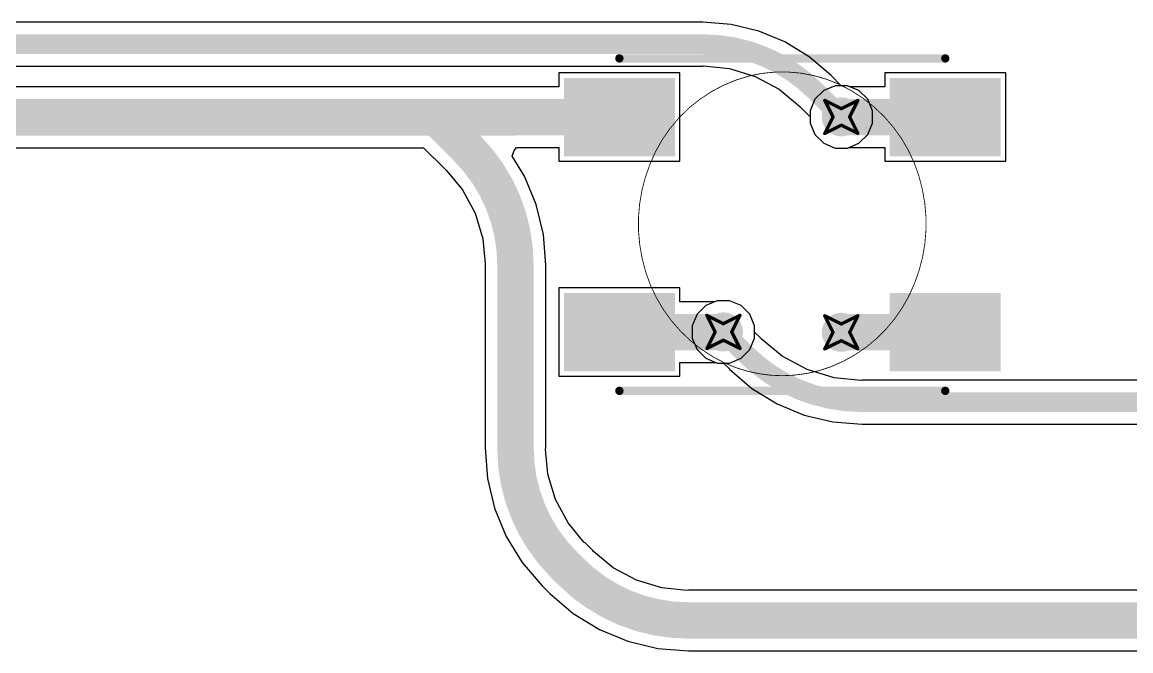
# Model space of a CAD drawing. Header units: inches. Extents: x -11 to 1110, y -7 to 455.
# Drawn here: x 301.85 to 318.86, y 327.25 to 336.9 of the extents above; entities that cross this region are included whole.
import ezdxf

# ---------------------------------------------------------------- set-up
doc = ezdxf.new("R2010")
doc.units = ezdxf.units.IN
for name, color, linetype in [('Bottom Layer', 5, 'Continuous'), ('Drill Drawing', 1, 'Continuous'), ('Mechanical 7', 56, 'Continuous'), ('Top Layer', 1, 'Continuous'), ('Top Overlay', 2, 'Continuous'), ('Top Paste', 8, 'Continuous'), ('Top Solder', 216, 'Continuous'), ('Via Holes', 16, 'Continuous')]:
    doc.layers.add(name, color=color, linetype=linetype)

msp = doc.modelspace()

# ---------------------------------------------------------------- hatches: boundary and pattern name
at = {"layer": 'Bottom Layer'}
h = msp.add_hatch(color=5, dxfattribs=at)
edge = h.paths.add_edge_path()
edge.add_arc((314.42, 335.441), 0.3, 0, 360)
h = msp.add_hatch(color=5, dxfattribs=at)
edge = h.paths.add_edge_path()
edge.add_arc((312.611, 332.141), 0.3, 0, 360)
h = msp.add_hatch(color=5, dxfattribs=at)
edge = h.paths.add_edge_path()
edge.add_arc((314.42, 332.135), 0.3, 0, 360)
at = {"layer": 'Top Layer'}
for points in [[(310.265, 335.938), (311.765, 335.938), (311.765, 334.938), (310.265, 334.938)], [(316.765, 334.938), (315.265, 334.938), (315.265, 335.938), (316.765, 335.938)], [(310.265, 332.638), (311.765, 332.638), (311.765, 331.638), (310.265, 331.638)], [(315.265, 332.638), (316.765, 332.638), (316.765, 331.638), (315.265, 331.638)]]:
    msp.add_hatch(color=1, dxfattribs=at).paths.add_polyline_path(points)
h = msp.add_hatch(color=1, dxfattribs=at)
edge = h.paths.add_edge_path()
edge.add_arc((314.42, 335.441), 0.3, 0, 360)
h = msp.add_hatch(color=1, dxfattribs=at)
edge = h.paths.add_edge_path()
edge.add_arc((312.611, 332.141), 0.3, 0, 360)
h = msp.add_hatch(color=1, dxfattribs=at)
edge = h.paths.add_edge_path()
edge.add_arc((314.42, 332.135), 0.3, 0, 360)
at = {"layer": 'Top Paste'}
for points in [[(310.265, 335.938), (311.765, 335.938), (311.765, 334.938), (310.265, 334.938)], [(316.765, 334.938), (315.265, 334.938), (315.265, 335.938), (316.765, 335.938)], [(310.265, 332.638), (311.765, 332.638), (311.765, 331.638), (310.265, 331.638)], [(315.265, 332.638), (316.765, 332.638), (316.765, 331.638), (315.265, 331.638)]]:
    msp.add_hatch(color=8, dxfattribs=at).paths.add_polyline_path(points)
at = {"layer": 'Top Solder'}
for points in [[(310.164, 336.04), (311.867, 336.04), (311.867, 334.836), (310.164, 334.836)], [(316.867, 334.836), (315.164, 334.836), (315.164, 336.04), (316.867, 336.04)], [(310.164, 332.74), (311.867, 332.74), (311.867, 331.536), (310.164, 331.536)], [(315.164, 332.74), (316.867, 332.74), (316.867, 331.536), (315.164, 331.536)]]:
    msp.add_hatch(color=216, dxfattribs=at).paths.add_polyline_path(points)
at = {"layer": 'Via Holes'}
h = msp.add_hatch(color=7, dxfattribs=at)
edge = h.paths.add_edge_path()
edge.add_arc((314.42, 335.441), 0.15, 0, 360)
h = msp.add_hatch(color=7, dxfattribs=at)
edge = h.paths.add_edge_path()
edge.add_arc((312.611, 332.141), 0.15, 0, 360)
h = msp.add_hatch(color=7, dxfattribs=at)
edge = h.paths.add_edge_path()
edge.add_arc((314.42, 332.135), 0.15, 0, 360)

# ---------------------------------------------------------------- linework, layer by layer
at = {"layer": 'Bottom Layer'}
for p, q in [((312.293, 336.893), (299.697, 336.893)), ((312.728, 336.861), (312.293, 336.895)), ((312.293, 336.895), (312.293, 336.893)), ((313.152, 336.759), (312.728, 336.861)), ((313.555, 336.592), (313.152, 336.759)), ((313.927, 336.364), (313.555, 336.592)), ((314.259, 336.081), (313.927, 336.364)), ((299.697, 336.22), (312.293, 336.22)), ((312.293, 336.22), (312.306, 336.223)), ((312.306, 336.223), (312.704, 336.183)), ((312.704, 336.183), (313.1, 336.063)), ((313.1, 336.063), (313.465, 335.868)), ((314.258, 336.08), (314.259, 336.081)), ((314.418, 335.919), (314.258, 336.08)), ((314.258, 336.08), (314.258, 336.08)), ((313.465, 335.868), (313.688, 335.685)), ((314.515, 335.919), (314.418, 335.919)), ((314.69, 335.846), (314.515, 335.919)), ((314.825, 335.712), (314.69, 335.846)), ((313.688, 335.685), (313.781, 335.603)), ((313.781, 335.603), (313.87, 335.515)), ((314.897, 335.536), (314.825, 335.712)), ((313.87, 335.515), (313.942, 335.443)), ((313.942, 335.443), (313.942, 335.346)), ((314.897, 335.346), (314.897, 335.536)), ((313.942, 335.346), (314.015, 335.171)), ((314.825, 335.171), (314.897, 335.346)), ((314.015, 335.171), (314.149, 335.036)), ((314.69, 335.036), (314.825, 335.171)), ((314.149, 335.036), (314.325, 334.964)), ((314.325, 334.964), (314.515, 334.964)), ((314.515, 334.964), (314.69, 335.036)), ((312.34, 332.546), (312.206, 332.412)), ((312.516, 332.619), (312.34, 332.546)), ((312.706, 332.619), (312.516, 332.619)), ((312.881, 332.546), (312.706, 332.619)), ((313.016, 332.412), (312.881, 332.546)), ((312.206, 332.412), (312.133, 332.236)), ((313.089, 332.236), (313.016, 332.412)), ((312.133, 332.236), (312.133, 332.046)), ((313.089, 332.14), (313.089, 332.236)), ((312.133, 332.046), (312.206, 331.871)), ((313.183, 332.046), (313.089, 332.14)), ((313.191, 332.033), (313.183, 332.046)), ((313.514, 331.768), (313.191, 332.033)), ((312.206, 331.871), (312.34, 331.736)), ((312.34, 331.736), (312.516, 331.664)), ((313.896, 331.564), (313.514, 331.768)), ((312.516, 331.664), (312.613, 331.664)), ((312.613, 331.664), (312.707, 331.569)), ((312.707, 331.569), (312.705, 331.568)), ((312.705, 331.568), (313.048, 331.274)), ((314.31, 331.438), (313.896, 331.564)), ((314.726, 331.397), (314.31, 331.438)), ((314.741, 331.4), (314.726, 331.397)), ((326.06, 331.4), (314.741, 331.4)), ((313.048, 331.274), (313.434, 331.038)), ((313.434, 331.038), (313.851, 330.865)), ((313.851, 330.865), (314.29, 330.76)), ((314.29, 330.76), (314.741, 330.725)), ((314.741, 330.725), (314.741, 330.727)), ((314.741, 330.727), (325.999, 330.727))]:
    msp.add_line(p, q, dxfattribs=at)
for points in [[(299.697, 336.557, 0.305, 0.305, 0), (312.293, 336.557, 0.305, 0.305, 0)], [(312.293, 336.557, 0.305, 0.305, -0.198912), (314.02, 335.841, 0.305, 0.305, 0)], [(314.02, 335.841, 0.305, 0.305, 0), (314.42, 335.441, 0.305, 0.305, 0)], [(312.611, 332.141, 0.305, 0.305, 0), (312.945, 331.808, 0.305, 0.305, 0)], [(314.741, 331.064, 0.305, 0.305, -0.198912), (312.945, 331.808, 0.305, 0.305, 0)], [(314.741, 331.064, 0.305, 0.305, 0), (326.06, 331.064, 0.305, 0.305, 0)]]:
    msp.add_lwpolyline(points, format="xyseb", dxfattribs=at)
for points in [[(312.217, 336.557, 0.152, 0.152, 1), (312.369, 336.557, 0.152, 0.152, 1)], [(312.217, 336.557, 0.152, 0.152, 1), (312.369, 336.557, 0.152, 0.152, 1)], [(313.943, 335.841, 0.152, 0.152, 1), (314.096, 335.841, 0.152, 0.152, 1)], [(313.943, 335.841, 0.152, 0.152, 1), (314.096, 335.841, 0.152, 0.152, 1)], [(314.343, 335.441, 0.152, 0.152, 1), (314.496, 335.441, 0.152, 0.152, 1)], [(312.535, 332.141, 0.152, 0.152, 1), (312.687, 332.141, 0.152, 0.152, 1)], [(312.868, 331.808, 0.152, 0.152, 1), (313.021, 331.808, 0.152, 0.152, 1)], [(312.868, 331.808, 0.152, 0.152, 1), (313.021, 331.808, 0.152, 0.152, 1)], [(314.665, 331.064, 0.152, 0.152, 1), (314.817, 331.064, 0.152, 0.152, 1)], [(314.665, 331.064, 0.152, 0.152, 1), (314.817, 331.064, 0.152, 0.152, 1)]]:
    msp.add_lwpolyline(points, format="xyseb", close=True, dxfattribs=at)
at = {"layer": 'Drill Drawing'}
for points in [[(314.166, 335.695, 0.0508, 0.0508, 0), (314.42, 335.568, 0.0508, 0.0508, 0)], [(314.166, 335.695, 0.0508, 0.0508, 0), (314.293, 335.441, 0.0508, 0.0508, 0)], [(314.42, 335.568, 0.0508, 0.0508, 0), (314.674, 335.695, 0.0508, 0.0508, 0)], [(314.547, 335.441, 0.0508, 0.0508, 0), (314.674, 335.695, 0.0508, 0.0508, 0)], [(314.166, 335.187, 0.0508, 0.0508, 0), (314.293, 335.441, 0.0508, 0.0508, 0)], [(314.547, 335.441, 0.0508, 0.0508, 0), (314.674, 335.187, 0.0508, 0.0508, 0)], [(314.166, 335.187, 0.0508, 0.0508, 0), (314.42, 335.314, 0.0508, 0.0508, 0)], [(314.42, 335.314, 0.0508, 0.0508, 0), (314.674, 335.187, 0.0508, 0.0508, 0)], [(312.357, 332.395, 0.0508, 0.0508, 0), (312.611, 332.268, 0.0508, 0.0508, 0)], [(312.357, 332.395, 0.0508, 0.0508, 0), (312.484, 332.141, 0.0508, 0.0508, 0)], [(312.611, 332.268, 0.0508, 0.0508, 0), (312.865, 332.395, 0.0508, 0.0508, 0)], [(312.738, 332.141, 0.0508, 0.0508, 0), (312.865, 332.395, 0.0508, 0.0508, 0)], [(314.166, 332.389, 0.0508, 0.0508, 0), (314.42, 332.262, 0.0508, 0.0508, 0)], [(314.166, 332.389, 0.0508, 0.0508, 0), (314.293, 332.135, 0.0508, 0.0508, 0)], [(314.42, 332.262, 0.0508, 0.0508, 0), (314.674, 332.389, 0.0508, 0.0508, 0)], [(314.547, 332.135, 0.0508, 0.0508, 0), (314.674, 332.389, 0.0508, 0.0508, 0)], [(312.357, 331.887, 0.0508, 0.0508, 0), (312.484, 332.141, 0.0508, 0.0508, 0)], [(312.357, 331.887, 0.0508, 0.0508, 0), (312.611, 332.014, 0.0508, 0.0508, 0)], [(312.611, 332.014, 0.0508, 0.0508, 0), (312.865, 331.887, 0.0508, 0.0508, 0)], [(312.738, 332.141, 0.0508, 0.0508, 0), (312.865, 331.887, 0.0508, 0.0508, 0)], [(314.166, 331.881, 0.0508, 0.0508, 0), (314.293, 332.135, 0.0508, 0.0508, 0)], [(314.166, 331.881, 0.0508, 0.0508, 0), (314.42, 332.008, 0.0508, 0.0508, 0)], [(314.42, 332.008, 0.0508, 0.0508, 0), (314.674, 331.881, 0.0508, 0.0508, 0)], [(314.547, 332.135, 0.0508, 0.0508, 0), (314.674, 331.881, 0.0508, 0.0508, 0)]]:
    msp.add_lwpolyline(points, format="xyseb", dxfattribs=at)
for points in [[(314.153, 335.695, 0.0254, 0.0254, 1), (314.178, 335.695, 0.0254, 0.0254, 1)], [(314.153, 335.695, 0.0254, 0.0254, 1), (314.178, 335.695, 0.0254, 0.0254, 1)], [(314.661, 335.695, 0.0254, 0.0254, 1), (314.686, 335.695, 0.0254, 0.0254, 1)], [(314.661, 335.695, 0.0254, 0.0254, 1), (314.686, 335.695, 0.0254, 0.0254, 1)], [(314.28, 335.441, 0.0254, 0.0254, 1), (314.305, 335.441, 0.0254, 0.0254, 1)], [(314.28, 335.441, 0.0254, 0.0254, 1), (314.305, 335.441, 0.0254, 0.0254, 1)], [(314.407, 335.568, 0.0254, 0.0254, 1), (314.432, 335.568, 0.0254, 0.0254, 1)], [(314.407, 335.568, 0.0254, 0.0254, 1), (314.432, 335.568, 0.0254, 0.0254, 1)], [(314.534, 335.441, 0.0254, 0.0254, 1), (314.559, 335.441, 0.0254, 0.0254, 1)], [(314.534, 335.441, 0.0254, 0.0254, 1), (314.559, 335.441, 0.0254, 0.0254, 1)], [(314.407, 335.314, 0.0254, 0.0254, 1), (314.432, 335.314, 0.0254, 0.0254, 1)], [(314.407, 335.314, 0.0254, 0.0254, 1), (314.432, 335.314, 0.0254, 0.0254, 1)], [(314.153, 335.187, 0.0254, 0.0254, 1), (314.178, 335.187, 0.0254, 0.0254, 1)], [(314.153, 335.187, 0.0254, 0.0254, 1), (314.178, 335.187, 0.0254, 0.0254, 1)], [(314.661, 335.187, 0.0254, 0.0254, 1), (314.686, 335.187, 0.0254, 0.0254, 1)], [(314.661, 335.187, 0.0254, 0.0254, 1), (314.686, 335.187, 0.0254, 0.0254, 1)], [(312.344, 332.395, 0.0254, 0.0254, 1), (312.37, 332.395, 0.0254, 0.0254, 1)], [(312.344, 332.395, 0.0254, 0.0254, 1), (312.37, 332.395, 0.0254, 0.0254, 1)], [(312.852, 332.395, 0.0254, 0.0254, 1), (312.878, 332.395, 0.0254, 0.0254, 1)], [(312.852, 332.395, 0.0254, 0.0254, 1), (312.878, 332.395, 0.0254, 0.0254, 1)], [(314.153, 332.389, 0.0254, 0.0254, 1), (314.178, 332.389, 0.0254, 0.0254, 1)], [(314.153, 332.389, 0.0254, 0.0254, 1), (314.178, 332.389, 0.0254, 0.0254, 1)], [(314.661, 332.389, 0.0254, 0.0254, 1), (314.686, 332.389, 0.0254, 0.0254, 1)], [(314.661, 332.389, 0.0254, 0.0254, 1), (314.686, 332.389, 0.0254, 0.0254, 1)], [(312.598, 332.268, 0.0254, 0.0254, 1), (312.624, 332.268, 0.0254, 0.0254, 1)], [(312.598, 332.268, 0.0254, 0.0254, 1), (312.624, 332.268, 0.0254, 0.0254, 1)], [(314.407, 332.262, 0.0254, 0.0254, 1), (314.432, 332.262, 0.0254, 0.0254, 1)], [(314.407, 332.262, 0.0254, 0.0254, 1), (314.432, 332.262, 0.0254, 0.0254, 1)], [(312.471, 332.141, 0.0254, 0.0254, 1), (312.497, 332.141, 0.0254, 0.0254, 1)], [(312.471, 332.141, 0.0254, 0.0254, 1), (312.497, 332.141, 0.0254, 0.0254, 1)], [(312.598, 332.014, 0.0254, 0.0254, 1), (312.624, 332.014, 0.0254, 0.0254, 1)], [(312.598, 332.014, 0.0254, 0.0254, 1), (312.624, 332.014, 0.0254, 0.0254, 1)], [(312.725, 332.141, 0.0254, 0.0254, 1), (312.751, 332.141, 0.0254, 0.0254, 1)], [(312.725, 332.141, 0.0254, 0.0254, 1), (312.751, 332.141, 0.0254, 0.0254, 1)], [(314.28, 332.135, 0.0254, 0.0254, 1), (314.305, 332.135, 0.0254, 0.0254, 1)], [(314.28, 332.135, 0.0254, 0.0254, 1), (314.305, 332.135, 0.0254, 0.0254, 1)], [(314.407, 332.008, 0.0254, 0.0254, 1), (314.432, 332.008, 0.0254, 0.0254, 1)], [(314.407, 332.008, 0.0254, 0.0254, 1), (314.432, 332.008, 0.0254, 0.0254, 1)], [(314.534, 332.135, 0.0254, 0.0254, 1), (314.559, 332.135, 0.0254, 0.0254, 1)], [(314.534, 332.135, 0.0254, 0.0254, 1), (314.559, 332.135, 0.0254, 0.0254, 1)], [(312.344, 331.887, 0.0254, 0.0254, 1), (312.37, 331.887, 0.0254, 0.0254, 1)], [(312.344, 331.887, 0.0254, 0.0254, 1), (312.37, 331.887, 0.0254, 0.0254, 1)], [(312.852, 331.887, 0.0254, 0.0254, 1), (312.878, 331.887, 0.0254, 0.0254, 1)], [(312.852, 331.887, 0.0254, 0.0254, 1), (312.878, 331.887, 0.0254, 0.0254, 1)], [(314.153, 331.881, 0.0254, 0.0254, 1), (314.178, 331.881, 0.0254, 0.0254, 1)], [(314.153, 331.881, 0.0254, 0.0254, 1), (314.178, 331.881, 0.0254, 0.0254, 1)], [(314.661, 331.881, 0.0254, 0.0254, 1), (314.686, 331.881, 0.0254, 0.0254, 1)], [(314.661, 331.881, 0.0254, 0.0254, 1), (314.686, 331.881, 0.0254, 0.0254, 1)]]:
    msp.add_lwpolyline(points, format="xyseb", close=True, dxfattribs=at)
at = {"layer": 'Mechanical 7'}
for points in [[(313.012, 336.071, 0.0127, 0.0127, -0.168643), (314.38, 335.945, 0.0127, 0.0127, 0)], [(311.484, 334.715, 0.0127, 0.0127, -0.242336), (313.012, 336.071, 0.0127, 0.0127, 0)], [(314.38, 335.945, 0.0127, 0.0127, -0.23744), (315.663, 334.33, 0.0127, 0.0127, 0)], [(311.364, 333.27, 0.0127, 0.0127, -0.151611), (311.484, 334.715, 0.0127, 0.0127, 0)], [(315.663, 334.33, 0.0127, 0.0127, -0.151582), (315.543, 332.887, 0.0127, 0.0127, 0)], [(312.65, 331.655, 0.0127, 0.0127, -0.23702), (311.364, 333.27, 0.0127, 0.0127, 0)], [(315.543, 332.887, 0.0127, 0.0127, -0.210248), (314.263, 331.608, 0.0127, 0.0127, 0)], [(313.513, 331.469, 0.0127, 0.0127, -0.106134), (312.65, 331.655, 0.0127, 0.0127, 0)], [(314.263, 331.608, 0.0127, 0.0127, -0.091162), (313.513, 331.469, 0.0127, 0.0127, 0)]]:
    msp.add_lwpolyline(points, format="xyseb", dxfattribs=at)
for points in [[(313.008, 336.071, 0.00635, 0.00635, 1), (313.015, 336.071, 0.00635, 0.00635, 1)], [(313.008, 336.071, 0.00635, 0.00635, 1), (313.015, 336.071, 0.00635, 0.00635, 1)], [(314.376, 335.945, 0.00635, 0.00635, 1), (314.383, 335.945, 0.00635, 0.00635, 1)], [(314.376, 335.945, 0.00635, 0.00635, 1), (314.383, 335.945, 0.00635, 0.00635, 1)], [(311.481, 334.715, 0.00635, 0.00635, 1), (311.487, 334.715, 0.00635, 0.00635, 1)], [(311.481, 334.715, 0.00635, 0.00635, 1), (311.487, 334.715, 0.00635, 0.00635, 1)], [(315.66, 334.33, 0.00635, 0.00635, 1), (315.666, 334.33, 0.00635, 0.00635, 1)], [(315.66, 334.33, 0.00635, 0.00635, 1), (315.666, 334.33, 0.00635, 0.00635, 1)], [(311.361, 333.27, 0.00635, 0.00635, 1), (311.368, 333.27, 0.00635, 0.00635, 1)], [(311.361, 333.27, 0.00635, 0.00635, 1), (311.368, 333.27, 0.00635, 0.00635, 1)], [(315.54, 332.887, 0.00635, 0.00635, 1), (315.546, 332.887, 0.00635, 0.00635, 1)], [(315.54, 332.887, 0.00635, 0.00635, 1), (315.546, 332.887, 0.00635, 0.00635, 1)], [(312.647, 331.655, 0.00635, 0.00635, 1), (312.653, 331.655, 0.00635, 0.00635, 1)], [(312.647, 331.655, 0.00635, 0.00635, 1), (312.653, 331.655, 0.00635, 0.00635, 1)], [(314.259, 331.608, 0.00635, 0.00635, 1), (314.266, 331.608, 0.00635, 0.00635, 1)], [(314.259, 331.608, 0.00635, 0.00635, 1), (314.266, 331.608, 0.00635, 0.00635, 1)], [(313.51, 331.469, 0.00635, 0.00635, 1), (313.516, 331.469, 0.00635, 0.00635, 1)], [(313.51, 331.469, 0.00635, 0.00635, 1), (313.516, 331.469, 0.00635, 0.00635, 1)]]:
    msp.add_lwpolyline(points, format="xyseb", close=True, dxfattribs=at)
at = {"layer": 'Top Layer'}
for p, q in [((311.943, 336.116), (310.087, 336.116)), ((310.087, 336.116), (310.087, 335.904)), ((311.943, 334.76), (311.943, 336.116)), ((316.943, 336.116), (315.087, 336.116)), ((315.087, 336.116), (315.087, 335.904)), ((316.943, 334.76), (316.943, 336.116)), ((309.403, 335.901), (296.138, 335.901)), ((309.42, 335.904), (309.403, 335.901)), ((310.087, 335.904), (309.42, 335.904)), ((314.149, 335.846), (314.015, 335.712)), ((314.325, 335.919), (314.149, 335.846)), ((314.515, 335.919), (314.325, 335.919)), ((314.551, 335.904), (314.515, 335.919)), ((315.087, 335.904), (314.551, 335.904)), ((314.015, 335.712), (313.942, 335.536)), ((313.942, 335.536), (313.942, 335.346)), ((313.942, 335.346), (314.015, 335.171)), ((314.015, 335.171), (314.149, 335.036)), ((296.138, 334.968), (308.011, 334.968)), ((308.011, 334.968), (308.346, 334.633)), ((309.368, 334.841), (309.402, 334.924)), ((309.402, 334.924), (309.437, 334.972)), ((309.437, 334.972), (310.087, 334.972)), ((310.087, 334.972), (310.087, 334.76)), ((314.149, 335.036), (314.325, 334.964)), ((314.325, 334.964), (314.515, 334.964)), ((314.515, 334.964), (314.535, 334.972)), ((314.535, 334.972), (315.087, 334.972)), ((315.087, 334.972), (315.087, 334.76)), ((309.558, 334.531), (309.368, 334.841)), ((310.087, 334.76), (311.943, 334.76)), ((315.087, 334.76), (316.943, 334.76)), ((308.346, 334.633), (308.364, 334.621)), ((308.364, 334.621), (308.609, 334.322)), ((309.739, 334.096), (309.558, 334.531)), ((308.609, 334.322), (308.801, 333.963)), ((309.849, 333.637), (309.739, 334.096)), ((308.801, 333.963), (308.92, 333.572)), ((308.92, 333.572), (308.958, 333.188)), ((309.886, 333.167), (309.849, 333.637)), ((308.958, 333.188), (308.953, 333.167)), ((308.953, 333.167), (308.953, 330.361)), ((309.886, 330.361), (309.886, 333.167)), ((309.886, 333.167), (309.886, 333.167)), ((311.943, 332.816), (310.087, 332.816)), ((310.087, 332.816), (310.087, 331.46)), ((311.943, 332.604), (311.943, 332.816)), ((312.479, 332.604), (311.943, 332.604)), ((312.516, 332.619), (312.479, 332.604)), ((312.706, 332.619), (312.516, 332.619)), ((312.881, 332.546), (312.706, 332.619)), ((313.016, 332.412), (312.881, 332.546)), ((313.089, 332.236), (313.016, 332.412)), ((313.089, 332.046), (313.089, 332.236)), ((313.016, 331.871), (313.089, 332.046)), ((312.881, 331.736), (313.016, 331.871)), ((312.706, 331.664), (312.881, 331.736)), ((311.943, 331.46), (311.943, 331.672)), ((311.943, 331.672), (312.496, 331.672)), ((312.496, 331.672), (312.516, 331.664)), ((312.516, 331.664), (312.706, 331.664)), ((310.087, 331.46), (311.943, 331.46)), ((308.953, 330.361), (308.953, 330.361)), ((308.953, 330.361), (308.99, 329.892)), ((309.882, 330.34), (309.886, 330.361)), ((309.919, 329.957), (309.882, 330.34)), ((308.99, 329.892), (309.1, 329.436)), ((310.037, 329.57), (309.919, 329.957)), ((310.228, 329.213), (310.037, 329.57)), ((309.1, 329.436), (309.279, 329.002)), ((310.471, 328.916), (310.228, 329.213)), ((309.279, 329.002), (309.525, 328.602)), ((310.489, 328.904), (310.471, 328.916)), ((310.606, 328.787), (310.489, 328.904)), ((310.618, 328.769), (310.606, 328.787)), ((310.917, 328.523), (310.618, 328.769)), ((309.525, 328.602), (309.83, 328.245)), ((311.277, 328.331), (310.917, 328.523)), ((311.667, 328.213), (311.277, 328.331)), ((309.83, 328.245), (309.83, 328.245)), ((309.83, 328.245), (309.947, 328.127)), ((309.947, 328.127), (309.947, 328.127)), ((309.947, 328.127), (310.306, 327.821)), ((312.052, 328.175), (311.667, 328.213)), ((312.073, 328.179), (312.052, 328.175)), ((324.465, 328.179), (312.073, 328.179)), ((310.306, 327.821), (310.708, 327.574)), ((310.708, 327.574), (311.144, 327.394)), ((311.144, 327.394), (311.603, 327.284)), ((311.603, 327.284), (312.073, 327.247)), ((312.073, 327.247), (312.073, 327.247)), ((312.073, 327.247), (322.489, 327.247))]:
    msp.add_line(p, q, dxfattribs=at)
for points in [[(296.138, 335.435, 0.559, 0.559, 0), (308.204, 335.435, 0.559, 0.559, 0)], [(308.204, 335.435, 0.559, 0.559, 0), (308.676, 334.963, 0.559, 0.559, 0)], [(308.204, 335.435, 0.559, 0.559, 0), (309.42, 335.435, 0.559, 0.559, 0)], [(309.42, 335.438, 0.559, 0.559, 0), (311.015, 335.438, 0.559, 0.559, 0)], [(314.42, 335.438, 0.559, 0.559, 0), (316.015, 335.438, 0.559, 0.559, 0)], [(308.676, 334.963, 0.559, 0.559, -0.198912), (309.42, 333.167, 0.559, 0.559, 0)], [(309.42, 330.361, 0.559, 0.559, 0), (309.42, 333.167, 0.559, 0.559, 0)], [(311.015, 332.138, 0.559, 0.559, 0), (312.611, 332.138, 0.559, 0.559, 0)], [(314.42, 332.138, 0.559, 0.559, 0), (316.015, 332.138, 0.559, 0.559, 0)], [(310.159, 328.574, 0.559, 0.559, -0.198912), (309.42, 330.361, 0.559, 0.559, 0)], [(310.159, 328.574, 0.559, 0.559, 0), (310.277, 328.457, 0.559, 0.559, 0)], [(312.073, 327.713, 0.559, 0.559, -0.198912), (310.277, 328.457, 0.559, 0.559, 0)], [(312.073, 327.713, 0.559, 0.559, 0), (322.682, 327.713, 0.559, 0.559, 0)]]:
    msp.add_lwpolyline(points, format="xyseb", dxfattribs=at)
for points in [[(308.064, 335.435, 0.279, 0.279, 1), (308.343, 335.435, 0.279, 0.279, 1)], [(308.064, 335.435, 0.279, 0.279, 1), (308.343, 335.435, 0.279, 0.279, 1)], [(308.064, 335.435, 0.279, 0.279, 1), (308.343, 335.435, 0.279, 0.279, 1)], [(309.28, 335.438, 0.279, 0.279, 1), (309.559, 335.438, 0.279, 0.279, 1)], [(309.28, 335.435, 0.279, 0.279, 1), (309.559, 335.435, 0.279, 0.279, 1)], [(310.875, 335.438, 0.279, 0.279, 1), (311.155, 335.438, 0.279, 0.279, 1)], [(314.28, 335.438, 0.279, 0.279, 1), (314.559, 335.438, 0.279, 0.279, 1)], [(315.875, 335.438, 0.279, 0.279, 1), (316.155, 335.438, 0.279, 0.279, 1)], [(308.536, 334.963, 0.279, 0.279, 1), (308.815, 334.963, 0.279, 0.279, 1)], [(308.536, 334.963, 0.279, 0.279, 1), (308.815, 334.963, 0.279, 0.279, 1)], [(309.28, 333.167, 0.279, 0.279, 1), (309.559, 333.167, 0.279, 0.279, 1)], [(309.28, 333.167, 0.279, 0.279, 1), (309.559, 333.167, 0.279, 0.279, 1)], [(310.875, 332.138, 0.279, 0.279, 1), (311.155, 332.138, 0.279, 0.279, 1)], [(312.471, 332.138, 0.279, 0.279, 1), (312.751, 332.138, 0.279, 0.279, 1)], [(314.28, 332.138, 0.279, 0.279, 1), (314.559, 332.138, 0.279, 0.279, 1)], [(315.875, 332.138, 0.279, 0.279, 1), (316.155, 332.138, 0.279, 0.279, 1)], [(309.28, 330.361, 0.279, 0.279, 1), (309.559, 330.361, 0.279, 0.279, 1)], [(309.28, 330.361, 0.279, 0.279, 1), (309.559, 330.361, 0.279, 0.279, 1)], [(310.02, 328.574, 0.279, 0.279, 1), (310.299, 328.574, 0.279, 0.279, 1)], [(310.02, 328.574, 0.279, 0.279, 1), (310.299, 328.574, 0.279, 0.279, 1)], [(310.137, 328.457, 0.279, 0.279, 1), (310.417, 328.457, 0.279, 0.279, 1)], [(310.137, 328.457, 0.279, 0.279, 1), (310.417, 328.457, 0.279, 0.279, 1)], [(311.933, 327.713, 0.279, 0.279, 1), (312.213, 327.713, 0.279, 0.279, 1)], [(311.933, 327.713, 0.279, 0.279, 1), (312.213, 327.713, 0.279, 0.279, 1)]]:
    msp.add_lwpolyline(points, format="xyseb", close=True, dxfattribs=at)
at = {"layer": 'Top Overlay'}
for points in [[(311.015, 336.339, 0.127, 0.127, 0), (316.015, 336.339, 0.127, 0.127, 0)], [(309.959, 335.591, 0.254, 0.254, 0), (310.086, 335.464, 0.254, 0.254, 0)], [(309.959, 335.337, 0.254, 0.254, 0), (309.959, 335.591, 0.254, 0.254, 0)], [(309.959, 335.337, 0.254, 0.254, 0), (310.086, 335.464, 0.254, 0.254, 0)], [(311.015, 331.237, 0.127, 0.127, 0), (316.015, 331.237, 0.127, 0.127, 0)]]:
    msp.add_lwpolyline(points, format="xyseb", dxfattribs=at)
for points in [[(310.983, 336.339, 0.0635, 0.0635, 1), (311.047, 336.339, 0.0635, 0.0635, 1)], [(315.983, 336.339, 0.0635, 0.0635, 1), (316.047, 336.339, 0.0635, 0.0635, 1)], [(309.896, 335.591, 0.127, 0.127, 1), (310.023, 335.591, 0.127, 0.127, 1)], [(309.896, 335.591, 0.127, 0.127, 1), (310.023, 335.591, 0.127, 0.127, 1)], [(309.896, 335.337, 0.127, 0.127, 1), (310.023, 335.337, 0.127, 0.127, 1)], [(309.896, 335.337, 0.127, 0.127, 1), (310.023, 335.337, 0.127, 0.127, 1)], [(310.023, 335.464, 0.127, 0.127, 1), (310.15, 335.464, 0.127, 0.127, 1)], [(310.023, 335.464, 0.127, 0.127, 1), (310.15, 335.464, 0.127, 0.127, 1)], [(310.983, 331.237, 0.0635, 0.0635, 1), (311.047, 331.237, 0.0635, 0.0635, 1)], [(315.983, 331.237, 0.0635, 0.0635, 1), (316.047, 331.237, 0.0635, 0.0635, 1)]]:
    msp.add_lwpolyline(points, format="xyseb", close=True, dxfattribs=at)

doc.saveas('drawing.dxf')
